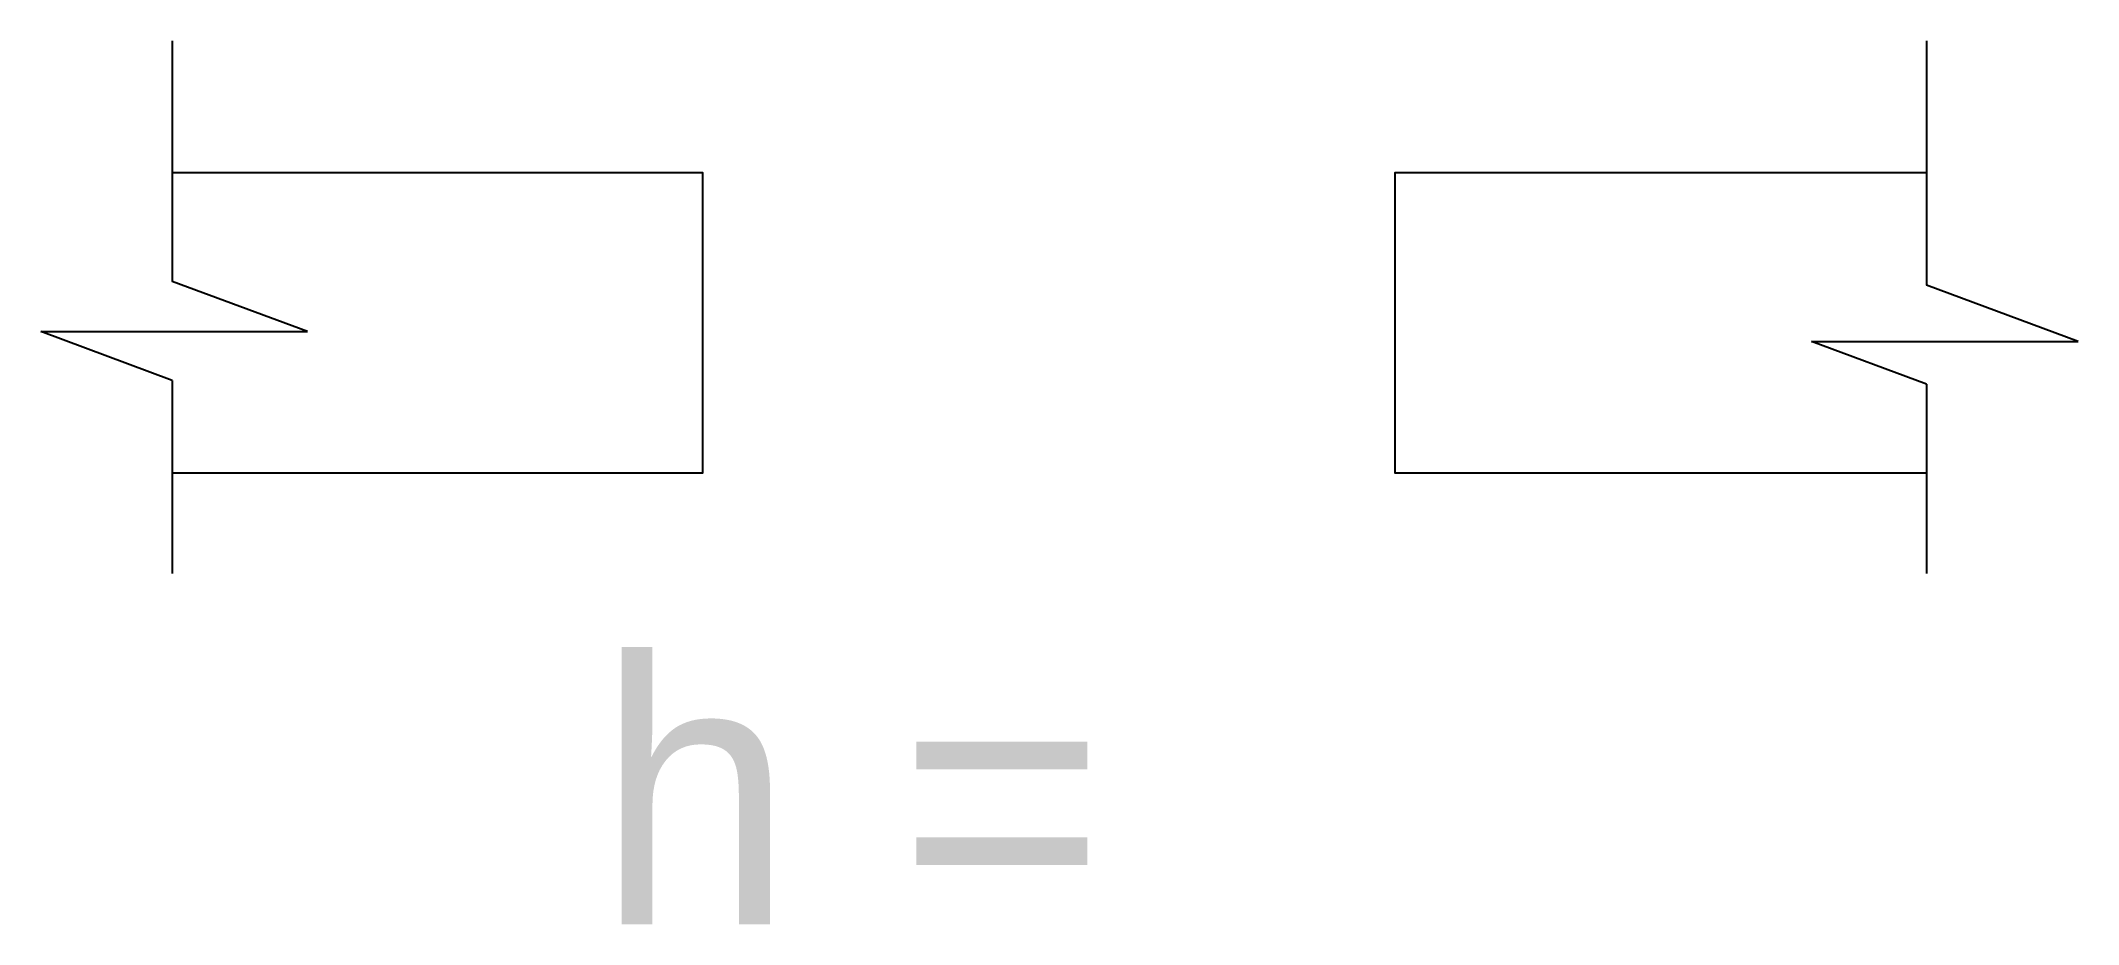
# Model space of a CAD drawing. Header units: metres. Extents: x 13327.8 to 13344.1, y 18498 to 18505.1.
import ezdxf

# ---------------------------------------------------------------- set-up
doc = ezdxf.new("R2010")
doc.units = ezdxf.units.M
doc.layers.add('PUB_DIM', color=90, linetype='Continuous')
doc.layers.add('PUB_TEXT', color=7, linetype='Continuous')

msp = doc.modelspace()

# ---------------------------------------------------------------- linework, layer by layer
for points in [[(13328.85, 18504.02), (13333.08, 18504.02), (13333.08, 18501.62), (13328.85, 18501.62)], [(13342.85, 18501.62), (13338.61, 18501.62), (13338.61, 18504.02), (13342.85, 18504.02)]]:
    msp.add_lwpolyline(points)
at = {"layer": 'PUB_DIM'}
for p, q in [((13328.85, 18505.07), (13328.85, 18503.15)), ((13342.85, 18505.07), (13342.85, 18503.12)), ((13329.93, 18502.75), (13328.85, 18503.15)), ((13344.06, 18502.67), (13342.85, 18503.12)), ((13328.85, 18502.36), (13327.8, 18502.75)), ((13327.8, 18502.75), (13329.93, 18502.75)), ((13342.85, 18502.33), (13341.93, 18502.67)), ((13341.93, 18502.67), (13344.06, 18502.67)), ((13328.85, 18502.36), (13328.85, 18500.82)), ((13342.85, 18502.33), (13342.85, 18500.82))]:
    msp.add_line(p, q, dxfattribs=at)

# ---------------------------------------------------------------- texts
at = {"layer": 'PUB_TEXT'}
for s, p in [('h', (13332.24, 18498.02)), ('=', (13334.65, 18497.98))]:
    msp.add_text(s, height=2.1, dxfattribs=at).set_placement(p)

doc.saveas('drawing.dxf')
